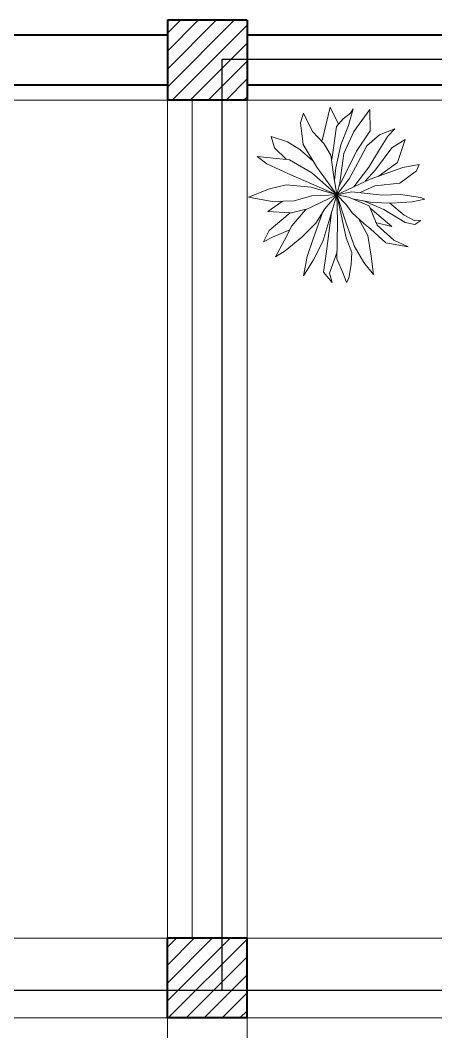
# Model space of a CAD drawing. Extents: x 952 to 1351, y -109 to 188.
# Drawn here: x 1233.07 to 1235.16, y 125.08 to 130.15 of the extents above; entities that cross this region are included whole.
import ezdxf

# ---------------------------------------------------------------- set-up
doc = ezdxf.new("R2010")
doc.units = 0
doc.header["$LTSCALE"] = 0.5
doc.layers.get('0').update_dxf_attribs({"linetype": 'CONTINUOUS'})
doc.layers.add('Cableado', color=100, linetype='CONTINUOUS')
for name, color, linetype, lineweight in [('Detalles .05', 243, 'CONTINUOUS', 5), ('Detalles 01', 8, 'CONTINUOUS', 9), ('Muros corte', 7, 'CONTINUOUS', 40), ('Tratamiento pisos', 251, 'CONTINUOUS', 9), ('Vidrios', 147, 'CONTINUOUS', 13)]:
    doc.layers.add(name, color=color, linetype=linetype, lineweight=lineweight)
pattern_1 = [(45, (57.76673, 1.942127), (-0.0449012806, 0.0449012806), [])]

# ---------------------------------------------------------------- blocks, each defined once
blk = doc.blocks.new('Treei')
for p, q in [((-1.597, 5.406), (-2.01, 5.578)), ((-2.01, 5.578), (-1.804, 4.47)), ((0.013, 4.322), (0.22, 5.677)), ((0.22, 5.677), (0.335, 5.973)), ((0.335, 5.973), (0.519, 5.111)), ((1.807, 5.283), (1.784, 5.702)), ((1.784, 5.702), (2.06, 5.283)), ((-0.746, 4.273), (-1.597, 5.406)), ((0.519, 5.111), (0.611, 3.706)), ((1.416, 4.568), (1.807, 5.283)), ((2.06, 5.283), (1.922, 4.618)), ((3.118, 3.854), (3.578, 4.839)), ((3.578, 4.839), (3.302, 3.312)), ((-2.149, 4.1), (-3.712, 4.618)), ((-3.712, 4.618), (-3.161, 3.731)), ((-1.804, 4.47), (-1.022, 2.252)), ((-0.562, 2.573), (-0.746, 4.273)), ((0.059, 3.09), (0.013, 4.322)), ((0.607, 3.584), (1.416, 4.568)), ((1.922, 4.618), (1.048, 3.188)), ((-3.942, 3.459), (-4.448, 3.928)), ((-4.448, 3.928), (-4.034, 2.893)), ((-3.045, 2.893), (-3.942, 3.459)), ((-3.161, 3.731), (-1.666, 2.622)), ((-1.212, 2.792), (-2.149, 4.1)), ((0.611, 3.706), (0.565, 2.375)), ((0.956, 2.252), (2.198, 3.731)), ((2.198, 3.731), (1.922, 2.622)), ((2.106, 2.72), (3.118, 3.854)), ((-4.034, 2.893), (-3.276, 2.03)), ((-1.827, 2.154), (-3.045, 2.893)), ((-0.17, 0.995), (0.059, 3.09)), ((1.048, 3.188), (0.441, 1.744)), ((3.302, 3.312), (2.359, 2.277)), ((-5.759, 2.228), (-4.31, 2.252)), ((-4.264, 1.144), (-5.759, 2.228)), ((-4.31, 2.252), (-2.93, 1.316)), ((-0.506, 1.139), (-1.827, 2.154)), ((-1.666, 2.622), (-0.884, 1.907)), ((-1.022, 2.252), (0.034, -0.027)), ((-0.108, 1.562), (-0.562, 2.573)), ((0.197, 0.774), (0.795, 2.178)), ((0.565, 2.375), (0.315, 1.049)), ((0.795, 2.178), (2.106, 2.72)), ((1.693, 1.479), (2.819, 2.079)), ((2.359, 2.277), (1.991, 1.809)), ((2.819, 2.079), (4.222, 2.326)), ((4.222, 2.326), (5.464, 2.474)), ((5.464, 2.474), (4.636, 1.809)), ((-3.276, 2.03), (-2.08, 1.39)), ((-2.08, 1.39), (-1.045, 0.823)), ((1.991, 1.809), (1.278, 1.02)), ((4.636, 1.809), (3.509, 1.168)), ((-5.506, 0.921), (-5.805, 1.094)), ((-5.805, 1.094), (-4.678, 0.774)), ((-5.115, 0.404), (-5.506, 0.921)), ((-4.678, 0.774), (-3.344, 0.256)), ((-2.769, 0.454), (-4.264, 1.144)), ((-2.93, 1.316), (-0.506, 0.114)), ((-1.045, 0.823), (0.034, -0.027)), ((0.034, -0.027), (-0.17, 0.995)), ((0.034, -0.027), (0.197, 0.774)), ((1.278, 1.02), (0.703, 0.626)), ((2.727, 0.897), (2.037, 0.65)), ((3.509, 1.168), (2.727, 0.897)), ((2.957, 0.626), (3.969, 0.995)), ((3.969, 0.995), (4.774, 0.946)), ((4.774, 0.946), (5.717, 0.799)), ((5.717, 0.799), (6.016, 0.65)), ((-4.762, 0.094), (-5.92, -0.483)), ((-4.609, -0.04), (-5.115, 0.404)), ((-3.344, 0.256), (-1.78, -0.089)), ((-0.768, 0.182), (-2.769, 0.454)), ((0.034, -0.027), (-0.768, 0.182)), ((2.037, 0.65), (0.034, -0.027)), ((0.703, 0.626), (0.034, -0.027)), ((0.034, -0.027), (2.957, 0.626)), ((1.853, 0.035), (0.034, -0.027)), ((3.279, 0.01), (1.853, 0.035)), ((4.406, -0.015), (3.279, 0.01)), ((5.395, 0.404), (4.406, -0.015)), ((6.016, 0.65), (5.395, 0.404)), ((-5.92, -0.483), (-3.643, -1.025)), ((-2.356, -0.36), (-4.609, -0.04)), ((-2.654, -0.434), (-3.437, -0.902)), ((-1.344, -0.236), (-2.654, -0.434)), ((-1.827, -1.37), (0.034, -0.027)), ((-1.78, -0.089), (-0.947, -0.183)), ((0.034, -0.027), (-1.458, -1.715)), ((-1.39, -3.317), (0.034, -0.027)), ((0.034, -0.027), (-1.344, -0.236)), ((0.034, -0.027), (-0.47, -1.764)), ((0.105, -1.715), (0.034, -0.027)), ((0.034, -0.027), (1.071, -2.159)), ((1.002, -0.828), (0.034, -0.027)), ((3.21, -0.976), (0.034, -0.027)), ((4.061, -0.754), (1.242, -0.388)), ((3.924, -0.004), (5.372, -0.508)), ((6.016, -0.335), (5.303, -0.926)), ((5.372, -0.508), (6.016, -0.335)), ((-3.437, -0.902), (-4.264, -1.665)), ((-3.367, -2.306), (-1.827, -1.37)), ((1.968, -1.444), (1.002, -0.828)), ((1.311, -1.025), (3.095, -1.641)), ((4.475, -1.616), (3.21, -0.976)), ((5.303, -0.926), (4.061, -0.754)), ((-4.264, -1.665), (-5.506, -2.282)), ((-2.277, -1.644), (-3.045, -2.528)), ((-1.458, -1.715), (-2.332, -3.243)), ((-0.47, -1.764), (-0.631, -3.464)), ((0.45, -2.923), (0.105, -1.715)), ((2.934, -2.405), (1.968, -1.444)), ((3.095, -1.641), (4.245, -2.035)), ((4.245, -2.035), (5.556, -2.282)), ((5.556, -2.282), (4.475, -1.616)), ((-5.506, -2.282), (-4.862, -2.479)), ((-4.862, -2.479), (-3.367, -2.306)), ((-3.045, -2.528), (-3.551, -3.366)), ((1.301, -3.194), (1.025, -2.109)), ((1.071, -2.159), (2.152, -3.07)), ((3.854, -3.539), (2.934, -2.405)), ((-3.551, -3.366), (-3.92, -4.475)), ((-2.332, -3.243), (-2.563, -5.436)), ((-2.056, -4.77), (-1.39, -3.317)), ((0.496, -4.425), (0.45, -2.923)), ((1.186, -4.721), (1.278, -3.194)), ((1.278, -3.194), (2.474, -4.623)), ((2.152, -3.07), (3.118, -3.588)), ((2.934, -4.401), (2.428, -3.218)), ((-3.161, -4.253), (-2.378, -3.464)), ((-0.631, -3.464), (-0.355, -4.598)), ((0.496, -3.735), (1.186, -4.721)), ((3.118, -3.588), (4.268, -4.179)), ((4.268, -4.179), (3.854, -3.539)), ((-3.92, -4.475), (-3.161, -4.253)), ((-2.563, -5.436), (-2.056, -4.77)), ((-0.355, -4.598), (0.197, -6.027)), ((0.197, -6.027), (0.496, -4.425)), ((2.474, -4.623), (3.233, -5.017)), ((3.233, -5.017), (2.934, -4.401))]:
    blk.add_line(p, q)

msp = doc.modelspace()

# ---------------------------------------------------------------- hatches: boundary and pattern name
at = {"layer": 'Detalles 01'}
h = msp.add_hatch(dxfattribs=at)
h.set_pattern_fill('ANSI31', color=256, scale=0.02, style=0)
h.set_pattern_definition(pattern_1)
h.paths.add_polyline_path([(1233.8124, 129.7472), (1234.2124, 129.7472), (1234.2124, 130.1472), (1233.8124, 130.1472)])
h = msp.add_hatch(dxfattribs=at)
h.set_pattern_fill('ANSI31', color=256, scale=0.02, style=0)
h.set_pattern_definition(pattern_1)
h.paths.add_polyline_path([(1234.2124, 125.5472), (1233.8124, 125.5472), (1233.8124, 125.1472), (1234.2124, 125.1472)])

# ---------------------------------------------------------------- linework, layer by layer
at = {"layer": 'Cableado'}
for p, q in [((1234.0874, 129.9518), (1240.7449, 129.9527)), ((1234.0874, 125.284), (1234.0874, 129.9518)), ((1234.0874, 129.7465), (1234.0874, 129.7465)), ((1239.4124, 125.284), (1228.6851, 125.284))]:
    msp.add_line(p, q, dxfattribs=at)
at = {"layer": 'Muros corte'}
for p, q in [((1234.2124, 130.1472), (1233.8124, 130.1472)), ((1233.8124, 130.1472), (1233.8124, 129.7472)), ((1234.2124, 130.1472), (1234.2124, 129.7472)), ((1233.8124, 130.0722), (1232.7624, 130.0722)), ((1235.3124, 130.0722), (1234.2124, 130.0722)), ((1233.8124, 129.8222), (1232.7624, 129.8222)), ((1235.3124, 129.8222), (1234.2124, 129.8222)), ((1234.2124, 129.7472), (1233.8124, 129.7472)), ((1234.2124, 125.5472), (1233.8124, 125.5472)), ((1233.8124, 125.1472), (1233.8124, 125.5472)), ((1234.2124, 125.1472), (1234.2124, 125.5472)), ((1234.2124, 125.1472), (1233.8124, 125.1472))]:
    msp.add_line(p, q, dxfattribs=at)
at = {"layer": 'Tratamiento pisos'}
for p, q in [((1233.8124, 129.7472), (1228.8824, 129.7472)), ((1233.8124, 125.5472), (1233.8124, 129.7472)), ((1234.2124, 129.7472), (1239.2424, 129.7472)), ((1234.2124, 129.7472), (1234.2124, 125.5472)), ((1233.8124, 125.5472), (1230.3124, 125.5472)), ((1239.4124, 125.5472), (1234.2124, 125.5472)), ((1233.8124, 125.1472), (1231.3374, 125.1472)), ((1233.8124, 125.1472), (1233.8124, 119.1472)), ((1234.2124, 125.1472), (1234.2124, 119.1472)), ((1239.4124, 125.1472), (1234.2124, 125.1472))]:
    msp.add_line(p, q, dxfattribs=at)
at = {"layer": 'Vidrios', "color": 7}
for p, q in [((1233.9374, 129.7472), (1233.9374, 125.5472)), ((1234.0874, 125.5472), (1234.0874, 129.7465))]:
    msp.add_line(p, q, dxfattribs=at)

# ---------------------------------------------------------------- block references
at = {"layer": 'Detalles .05', "xscale": 0.07371000000000001, "yscale": 0.07371000000000001, "zscale": 0.07371000000000001, "rotation": 270}
msp.add_blockref('Treei', (1234.6634, 129.2755), dxfattribs=at)

doc.saveas('drawing.dxf')
